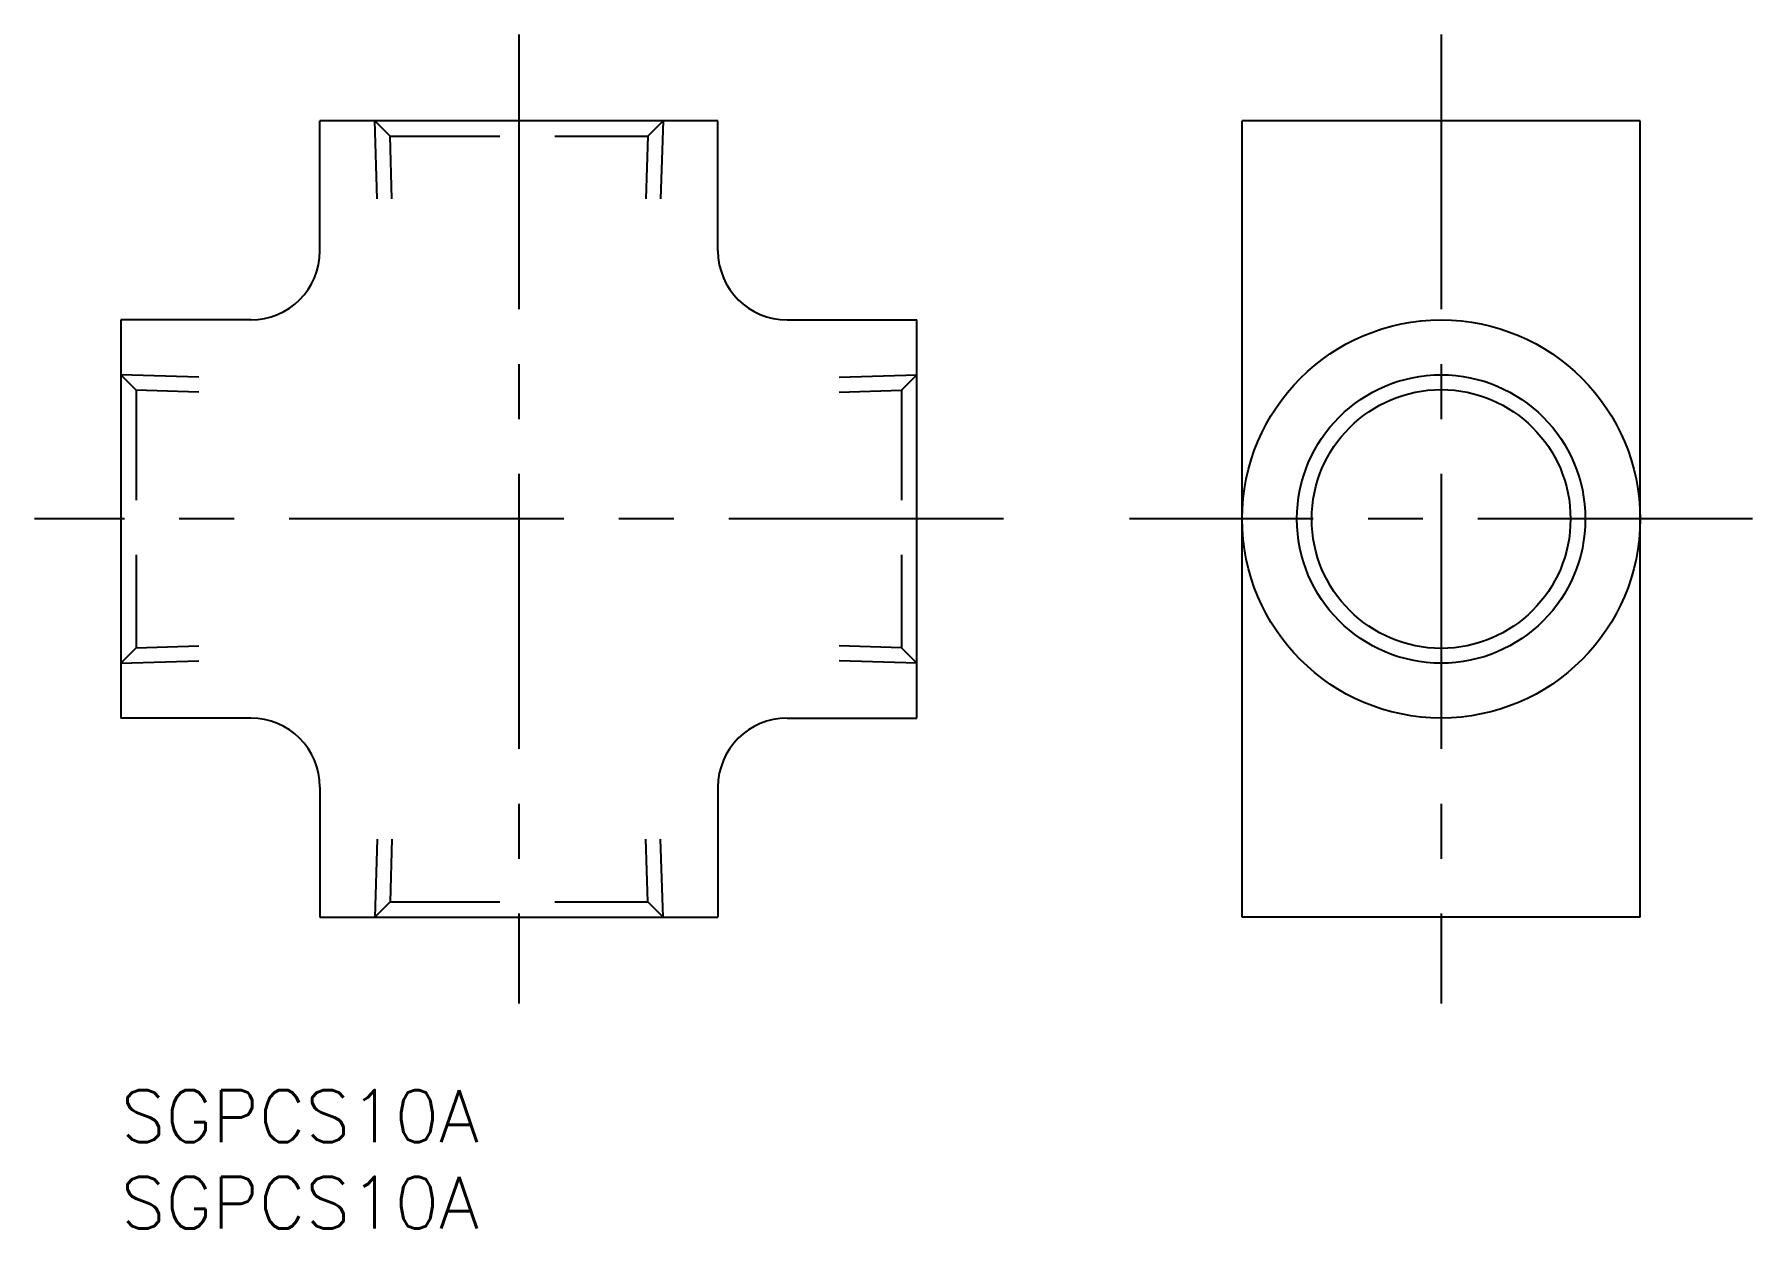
# Model space of a CAD drawing. Extents: x -5 to 94.3, y -8 to 61.
import ezdxf

# ---------------------------------------------------------------- set-up
doc = ezdxf.new("R2010")
doc.units = 0
doc.header["$LTSCALE"] = 0.5
doc.linetypes.add('CENTER', pattern=[50.8, 31.75, -6.35, 6.35, -6.35])
doc.linetypes.add('DASHED', pattern=[19.05, 12.7, -6.35])
for name, color, linetype in [('MSM_CENTER', 1, 'CENTER'), ('MSM_CONTINUOUS', 7, 'CONTINUOUS'), ('MSM_DASHED', 4, 'DASHED'), ('MSM_NARROW', 5, 'CONTINUOUS'), ('MSM_PART_NUMBER', 7, 'CONTINUOUS')]:
    doc.layers.add(name, color=color, linetype=linetype)
doc.styles.get("Standard").update_dxf_attribs({"font": 'txt.shx', "height": 3, "bigfont": 'bigfont.shx'})

# ---------------------------------------------------------------- blocks, each defined once
blk = doc.blocks.new('*U8')
at = {"layer": 'MSM_PART_NUMBER'}
blk.add_text('SGPCS10A', height=3, dxfattribs=at).set_placement((0, -3))
blk = doc.blocks.new('*U9')
at = {"layer": 'MSM_PART_NUMBER'}
blk.add_text('SGPCS10A', height=3, dxfattribs=at).set_placement((0, -8))

msp = doc.modelspace()

# ---------------------------------------------------------------- linework, layer by layer
at = {"layer": 'MSM_CENTER'}
for p, q in [((23, 61), (23, 5)), ((76.292, 61), (76.292, 5)), ((51, 33), (-5, 33)), ((94.292, 33), (58.292, 33))]:
    msp.add_line(p, q, dxfattribs=at)
at = {"layer": 'MSM_CONTINUOUS'}
for p, q in [((34.5, 56), (11.5, 56)), ((11.5, 48.5), (11.5, 56)), ((34.5, 48.5), (34.5, 56)), ((87.792, 56), (64.792, 56)), ((64.792, 10), (64.792, 56)), ((87.792, 10), (87.792, 56)), ((7.5, 44.5), (0, 44.5)), ((0, 44.5), (0, 21.5)), ((38.5, 44.5), (46, 44.5)), ((46, 21.5), (46, 44.5)), ((7.5, 21.5), (0, 21.5)), ((38.5, 21.5), (46, 21.5)), ((11.5, 17.5), (11.5, 10)), ((34.5, 17.5), (34.5, 10)), ((11.5, 10), (34.5, 10)), ((87.792, 10), (64.792, 10))]:
    msp.add_line(p, q, dxfattribs=at)
for radius in [11.5, 7.475]:
    msp.add_circle((76.292, 33), radius, dxfattribs=at)
for centre, start, end in [((7.5, 48.5), 270.00002, 359.99998), ((38.5, 48.5), 180.00002, 269.99998), ((7.5, 17.5), 359.99998, 89.99996), ((38.5, 17.5), 90.00002, 180)]:
    msp.add_arc(centre, 4, start, end, dxfattribs=at)
at = {"layer": 'MSM_DASHED'}
for p, q in [((14.669, 56), (15.553, 55.116)), ((14.81, 51.5), (14.669, 56)), ((31.331, 56), (30.447, 55.116)), ((31.331, 56), (31.19, 51.5)), ((15.553, 55.116), (30.447, 55.116)), ((15.666, 51.5), (15.553, 55.116)), ((30.447, 55.116), (30.334, 51.5)), ((4.5, 41.19), (0, 41.331)), ((0, 41.331), (0.884, 40.447)), ((41.5, 41.19), (46, 41.331)), ((46, 41.331), (45.116, 40.447)), ((4.5, 40.334), (0.884, 40.447)), ((0.884, 40.447), (0.884, 25.553)), ((41.5, 40.334), (45.116, 40.447)), ((45.116, 40.447), (45.116, 25.553)), ((0, 24.669), (0.884, 25.553)), ((0.884, 25.553), (4.5, 25.666)), ((45.116, 25.553), (41.5, 25.666)), ((46, 24.669), (45.116, 25.553)), ((0, 24.669), (4.5, 24.81)), ((46, 24.669), (41.5, 24.81)), ((14.81, 14.5), (14.669, 10)), ((15.666, 14.5), (15.553, 10.884)), ((30.447, 10.884), (30.334, 14.5)), ((31.331, 10), (31.19, 14.5)), ((14.669, 10), (15.553, 10.884)), ((15.553, 10.884), (30.447, 10.884)), ((31.331, 10), (30.447, 10.884))]:
    msp.add_line(p, q, dxfattribs=at)
at = {"layer": 'MSM_NARROW'}
msp.add_circle((76.292, 33), 8.331, dxfattribs=at)

# ---------------------------------------------------------------- block references
at = {"layer": 'MSM_CONTINUOUS'}
for name in ['*U8', '*U9']:
    msp.add_blockref(name, (0, 0), dxfattribs=at)

doc.saveas('drawing.dxf')
